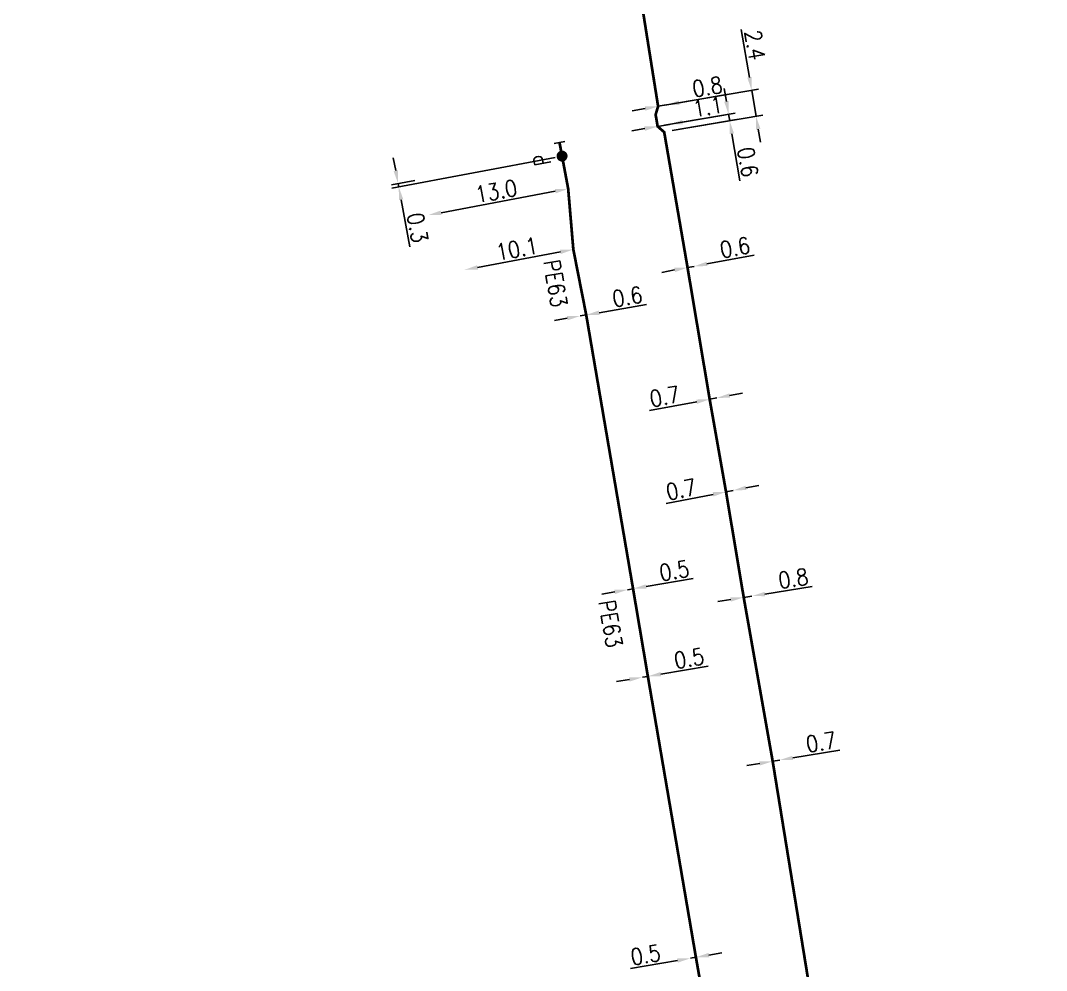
# Model space of a CAD drawing. Header units: millimetres. Extents: x 150998 to 151977, y 126997 to 128005.
# Drawn here: x 151301.9 to 151395.5, y 127695.8 to 127782.5 of the extents above; entities that cross this region are included whole.
import ezdxf
from ezdxf.enums import TextEntityAlignment as Align

# ---------------------------------------------------------------- set-up
doc = ezdxf.new("R2010")
doc.units = ezdxf.units.MM
doc.header["$PDMODE"] = 34
doc.linetypes.add('L_100_PE', pattern=[14, 10, -1.5, 1, -1.5])
doc.layers.get('0').update_dxf_attribs({"linetype": 'CONTINUOUS'})
doc.layers.get('DEFPOINTS').update_dxf_attribs({"linetype": 'CONTINUOUS'})
for name, color, linetype in [('L_140', 3, 'CONTINUOUS'), ('L_300', 7, 'CONTINUOUS'), ('L_340', 7, 'CONTINUOUS')]:
    doc.layers.add(name, color=color, linetype=linetype)
doc.styles.add('G_ROMANS', font='ROMANS.SHX', dxfattribs={"width": 0.75})
doc.styles.get("Standard").update_dxf_attribs({"font": 'romans.shx', "width": 0.85})
doc.dimstyles.get("Standard").update_dxf_attribs({"dimtxt": 1.5, "dimasz": 1.2, "dimexe": 0.625, "dimexo": 0.625, "dimgap": 0.25, "dimtad": 1, "dimdec": 1, "dimzin": 0, "dimdsep": 46, "dimtxsty": 'Standard', "dimcen": -0.5, "dimadec": 0, "dimazin": 0, "dimtfac": 1, "dimtdec": 1, "dimtmove": 0, "dimatfit": 3, "dimfxl": 0, "dimtolj": 1, "dimtzin": 0, "dimarcsym": 0})

# ---------------------------------------------------------------- blocks, each defined once
blk = doc.blocks.new('*D678')
at = {"layer": 'DEFPOINTS', "color": 0, "linetype": 'Continuous', "transparency": 16777216}
for p in [(151370.486, 127714.9), (151371.127, 127715.005), (151371.127, 127715.005)]:
    blk.add_point(p, dxfattribs=at)
at = {"layer": 'L_140', "color": 0, "linetype": 'Continuous', "lineweight": -2, "transparency": 16777216}
for p, q in [((151372.311, 127715.199), (151376.625, 127715.906)), ((151369.301, 127714.706), (151368.117, 127714.512)), ((151370.486, 127714.9), (151371.127, 127715.005))]:
    blk.add_line(p, q, dxfattribs=at)
at = {"layer": 'L_140', "color": 0, "linetype": 'Continuous', "transparency": 16777216}
for points in [[(151372.279, 127715.397), (151372.344, 127715.002), (151371.127, 127715.005)], [(151369.269, 127714.903), (151369.334, 127714.509), (151370.486, 127714.9)]]:
    blk.add_solid(points, dxfattribs=at)
at = {"layer": 'L_140', "color": 0, "linetype": 'Continuous', "transparency": 16777216, "insert": (151374.899, 127716.637), "char_height": 1.5, "attachment_point": 5, "rotation": 9.30674}
blk.add_mtext('\\A1;0.7', dxfattribs=at)
blk = doc.blocks.new('*D679')
at = {"layer": 'DEFPOINTS', "color": 0, "linetype": 'Continuous', "transparency": 16777216}
for p in [(151367.843, 127729.85), (151368.584, 127729.967), (151368.584, 127729.967)]:
    blk.add_point(p, dxfattribs=at)
at = {"layer": 'L_140', "color": 0, "linetype": 'Continuous', "lineweight": -2, "transparency": 16777216}
for p, q in [((151369.77, 127730.154), (151374.088, 127730.835)), ((151366.658, 127729.663), (151365.473, 127729.476)), ((151367.843, 127729.85), (151368.584, 127729.967))]:
    blk.add_line(p, q, dxfattribs=at)
at = {"layer": 'L_140', "color": 0, "linetype": 'Continuous', "transparency": 16777216}
for points in [[(151366.627, 127729.861), (151366.689, 127729.466), (151367.843, 127729.85)], [(151369.738, 127730.351), (151369.801, 127729.956), (151368.584, 127729.967)]]:
    blk.add_solid(points, dxfattribs=at)
at = {"layer": 'L_140', "color": 0, "linetype": 'Continuous', "transparency": 16777216, "insert": (151372.366, 127731.575), "char_height": 1.5, "attachment_point": 5, "rotation": 8.96047}
blk.add_mtext('\\A1;0.8', dxfattribs=at)
blk = doc.blocks.new('*D680')
at = {"layer": 'DEFPOINTS', "color": 0, "linetype": 'Continuous', "transparency": 16777216}
for p in [(151364.738, 127747.922), (151365.377, 127748.041), (151365.377, 127748.041)]:
    blk.add_point(p, dxfattribs=at)
at = {"layer": 'L_140', "color": 0, "linetype": 'Continuous', "lineweight": -2, "transparency": 16777216}
for p, q in [((151366.556, 127748.261), (151367.736, 127748.482)), ((151363.558, 127747.701), (151359.261, 127746.898)), ((151365.377, 127748.041), (151364.738, 127747.922))]:
    blk.add_line(p, q, dxfattribs=at)
at = {"layer": 'L_140', "color": 0, "linetype": 'Continuous', "transparency": 16777216}
for points in [[(151366.52, 127748.458), (151366.593, 127748.065), (151365.377, 127748.041)], [(151363.522, 127747.898), (151363.595, 127747.504), (151364.738, 127747.922)]]:
    blk.add_solid(points, dxfattribs=at)
at = {"layer": 'L_140', "color": 0, "linetype": 'Continuous', "transparency": 16777216, "insert": (151360.636, 127748.172), "char_height": 1.5, "attachment_point": 5, "rotation": 10.58728}
blk.add_mtext('\\A1;0.7', dxfattribs=at)
blk = doc.blocks.new('*D681')
at = {"layer": 'DEFPOINTS', "color": 0, "linetype": 'Continuous', "transparency": 16777216}
for p in [(151366.23, 127739.479), (151366.868, 127739.605), (151366.868, 127739.605)]:
    blk.add_point(p, dxfattribs=at)
at = {"layer": 'L_140', "color": 0, "linetype": 'Continuous', "lineweight": -2, "transparency": 16777216}
for p, q in [((151368.046, 127739.836), (151369.223, 127740.067)), ((151365.053, 127739.248), (151360.763, 127738.406)), ((151366.868, 127739.605), (151366.23, 127739.479))]:
    blk.add_line(p, q, dxfattribs=at)
at = {"layer": 'L_140', "color": 0, "linetype": 'Continuous', "transparency": 16777216}
for points in [[(151368.007, 127740.032), (151368.084, 127739.64), (151366.868, 127739.605)], [(151365.014, 127739.445), (151365.091, 127739.052), (151366.23, 127739.479)]]:
    blk.add_solid(points, dxfattribs=at)
at = {"layer": 'L_140', "color": 0, "linetype": 'Continuous', "transparency": 16777216, "insert": (151362.126, 127739.693), "char_height": 1.5, "attachment_point": 5, "rotation": 11.10718}
blk.add_mtext('\\A1;0.7', dxfattribs=at)
blk = doc.blocks.new('*D682')
at = {"layer": 'DEFPOINTS', "color": 0, "linetype": 'Continuous', "transparency": 16777216}
for p in [(151352.298, 127761.591), (151342.372, 127759.727), (151342.372, 127759.727)]:
    blk.add_point(p, dxfattribs=at)
at = {"layer": 'L_140', "color": 0, "linetype": 'Continuous', "lineweight": -2, "transparency": 16777216}
blk.add_line((151351.119, 127761.369), (151343.551, 127759.948), dxfattribs=at)
at = {"layer": 'L_140', "color": 0, "linetype": 'Continuous', "transparency": 16777216}
for points in [[(151351.082, 127761.566), (151351.156, 127761.173), (151352.298, 127761.591)], [(151343.514, 127760.145), (151343.588, 127759.752), (151342.372, 127759.727)]]:
    blk.add_solid(points, dxfattribs=at)
at = {"layer": 'L_140', "color": 0, "linetype": 'Continuous', "transparency": 16777216, "insert": (151347.15, 127761.641), "char_height": 1.5, "attachment_point": 5, "rotation": 10.6356}
blk.add_mtext('\\A1;10.1', dxfattribs=at)
blk = doc.blocks.new('*D683')
at = {"layer": 'DEFPOINTS', "color": 0, "linetype": 'Continuous', "transparency": 16777216}
for p in [(151351.83, 127767.121), (151339.053, 127764.722), (151339.053, 127764.722)]:
    blk.add_point(p, dxfattribs=at)
at = {"layer": 'L_140', "color": 0, "linetype": 'Continuous', "lineweight": -2, "transparency": 16777216}
blk.add_line((151350.651, 127766.899), (151340.233, 127764.943), dxfattribs=at)
at = {"layer": 'L_140', "color": 0, "linetype": 'Continuous', "transparency": 16777216}
for points in [[(151350.614, 127767.096), (151350.687, 127766.703), (151351.83, 127767.121)], [(151340.196, 127765.14), (151340.27, 127764.746), (151339.053, 127764.722)]]:
    blk.add_solid(points, dxfattribs=at)
at = {"layer": 'L_140', "color": 0, "linetype": 'Continuous', "transparency": 16777216, "insert": (151345.257, 127766.904), "char_height": 1.5, "attachment_point": 5, "rotation": 10.6356}
blk.add_mtext('\\A1;13.0', dxfattribs=at)
blk = doc.blocks.new('*D684')
at = {"layer": 'DEFPOINTS', "color": 0, "linetype": 'Continuous', "transparency": 16777216}
for p in [(151351.27, 127770.105), (151338.438, 127768), (151336.313, 127767.601)]:
    blk.add_point(p, dxfattribs=at)
at = {"layer": 'L_300', "color": 0, "linetype": 'Continuous', "lineweight": -2, "transparency": 16777216}
for p, q in [((151350.655, 127769.99), (151335.754, 127767.191)), ((151336.091, 127768.781), (151335.87, 127769.96)), ((151337.823, 127767.885), (151335.698, 127767.486)), ((151336.313, 127767.601), (151336.368, 127767.307)), ((151336.59, 127766.127), (151337.396, 127761.831))]:
    blk.add_line(p, q, dxfattribs=at)
at = {"layer": 'L_300', "color": 0, "linetype": 'Continuous', "transparency": 16777216}
for points in [[(151336.288, 127768.818), (151335.895, 127768.744), (151336.313, 127767.601)], [(151336.786, 127766.164), (151336.393, 127766.09), (151336.368, 127767.307)]]:
    blk.add_solid(points, dxfattribs=at)
at = {"layer": 'L_300', "color": 0, "linetype": 'Continuous', "transparency": 16777216, "insert": (151338.087, 127763.574), "char_height": 1.5, "attachment_point": 5, "rotation": 280.6356}
blk.add_mtext('\\A1;0.3', dxfattribs=at)
blk = doc.blocks.new('L_300_12')
at = {"color": 0, "linetype": 'Continuous', "const_width": 0.497, "flags": 128}
blk.add_lwpolyline([(-0.252, 0, 1), (0.252, 0, 1)], format="xyb", close=True, dxfattribs=at)
at = {"color": 0, "linetype": 'Continuous', "style": 'G_ROMANS', "width": 0.75}
blk.add_text('P', height=1.5, dxfattribs=at).set_placement((0, 1.85), align=Align.MIDDLE)
at = {"color": 0, "linetype": 'Continuous', "style": 'G_ROMANS', "width": 0.75, "flags": 3}
for tag, p in [('DEF_LEG', (0, -5)), ('DEF_COUP', (0, -7.5)), ('DEF_TYPE', (0, -10))]:
    blk.add_attdef(tag, text='', height=1.2, dxfattribs=at).set_placement(p, align=Align.MIDDLE)
blk = doc.blocks.new('L_340_07')
at = {"color": 0, "linetype": 'Continuous', "const_width": 0.25, "flags": 128}
blk.add_lwpolyline([(0, 0), (1.25, 0)], dxfattribs=at)
at = {"color": 0, "linetype": 'Continuous', "flags": 128}
blk.add_lwpolyline([(1.25, -0.5), (1.25, 0.5)], dxfattribs=at)
at = {"color": 0, "linetype": 'Continuous', "style": 'G_ROMANS', "width": 0.75, "flags": 3}
for tag, p in [('DEF_LEG', (0.723, -3.465)), ('DEF_COUP', (0.723, -5.965)), ('DEF_TYPE', (0.723, -8.465))]:
    blk.add_attdef(tag, text='', height=1.2, dxfattribs=at).set_placement(p, align=Align.MIDDLE)
blk = doc.blocks.new('*D685')
at = {"layer": 'DEFPOINTS', "color": 0, "linetype": 'Continuous', "transparency": 16777216}
for p in [(151352.932, 127755.525), (151352.932, 127755.525), (151353.474, 127755.618)]:
    blk.add_point(p, dxfattribs=at)
at = {"layer": 'L_140', "color": 0, "linetype": 'Continuous', "lineweight": -2, "transparency": 16777216}
for p, q in [((151354.657, 127755.821), (151358.965, 127756.561)), ((151351.749, 127755.322), (151350.567, 127755.119)), ((151352.932, 127755.525), (151353.474, 127755.618))]:
    blk.add_line(p, q, dxfattribs=at)
at = {"layer": 'L_140', "color": 0, "linetype": 'Continuous', "transparency": 16777216}
for points in [[(151354.623, 127756.018), (151354.691, 127755.624), (151353.474, 127755.618)], [(151351.716, 127755.519), (151351.783, 127755.125), (151352.932, 127755.525)]]:
    blk.add_solid(points, dxfattribs=at)
at = {"layer": 'L_140', "color": 0, "linetype": 'Continuous', "transparency": 16777216, "insert": (151357.233, 127757.278), "char_height": 1.5, "attachment_point": 5, "rotation": 9.74716}
blk.add_mtext('\\A1;0.6', dxfattribs=at)
blk = doc.blocks.new('*D686')
at = {"layer": 'DEFPOINTS', "color": 0, "linetype": 'Continuous', "transparency": 16777216}
for p in [(151357.255, 127730.552), (151357.255, 127730.552), (151357.748, 127730.636)]:
    blk.add_point(p, dxfattribs=at)
at = {"layer": 'L_140', "color": 0, "linetype": 'Continuous', "lineweight": -2, "transparency": 16777216}
for p, q in [((151358.931, 127730.837), (151363.241, 127731.568)), ((151357.255, 127730.552), (151357.748, 127730.636)), ((151356.072, 127730.351), (151354.889, 127730.151))]:
    blk.add_line(p, q, dxfattribs=at)
at = {"layer": 'L_140', "color": 0, "linetype": 'Continuous', "transparency": 16777216}
for points in [[(151356.038, 127730.549), (151356.105, 127730.154), (151357.255, 127730.552)], [(151358.897, 127731.034), (151358.964, 127730.64), (151357.748, 127730.636)]]:
    blk.add_solid(points, dxfattribs=at)
at = {"layer": 'L_140', "color": 0, "linetype": 'Continuous', "transparency": 16777216, "insert": (151361.51, 127732.289), "char_height": 1.5, "attachment_point": 5, "rotation": 9.6336}
blk.add_mtext('\\A1;0.5', dxfattribs=at)
blk = doc.blocks.new('*D687')
at = {"layer": 'DEFPOINTS', "color": 0, "linetype": 'Continuous', "transparency": 16777216}
for p in [(151358.606, 127722.561), (151358.606, 127722.561), (151359.099, 127722.644)]:
    blk.add_point(p, dxfattribs=at)
at = {"layer": 'L_140', "color": 0, "linetype": 'Continuous', "lineweight": -2, "transparency": 16777216}
for p, q in [((151360.282, 127722.841), (151364.594, 127723.561)), ((151357.422, 127722.364), (151356.238, 127722.166)), ((151358.606, 127722.561), (151359.099, 127722.644))]:
    blk.add_line(p, q, dxfattribs=at)
at = {"layer": 'L_140', "color": 0, "linetype": 'Continuous', "transparency": 16777216}
for points in [[(151360.249, 127723.038), (151360.315, 127722.644), (151359.099, 127722.644)], [(151357.389, 127722.561), (151357.455, 127722.166), (151358.606, 127722.561)]]:
    blk.add_solid(points, dxfattribs=at)
at = {"layer": 'L_140', "color": 0, "linetype": 'Continuous', "transparency": 16777216, "insert": (151362.865, 127724.286), "char_height": 1.5, "attachment_point": 5, "rotation": 9.47771}
blk.add_mtext('\\A1;0.5', dxfattribs=at)
blk = doc.blocks.new('*D688')
at = {"layer": 'DEFPOINTS', "color": 0, "linetype": 'Continuous', "transparency": 16777216}
for p in [(151362.99, 127696.928), (151362.99, 127696.928), (151363.483, 127697.013)]:
    blk.add_point(p, dxfattribs=at)
at = {"layer": 'L_140', "color": 0, "linetype": 'Continuous', "lineweight": -2, "transparency": 16777216}
for p, q in [((151361.807, 127696.724), (151357.5, 127695.98)), ((151363.483, 127697.013), (151362.99, 127696.928)), ((151364.665, 127697.217), (151365.848, 127697.421))]:
    blk.add_line(p, q, dxfattribs=at)
at = {"layer": 'L_140', "color": 0, "linetype": 'Continuous', "transparency": 16777216}
for points in [[(151361.773, 127696.921), (151361.841, 127696.527), (151362.99, 127696.928)], [(151364.631, 127697.414), (151364.699, 127697.02), (151363.483, 127697.013)]]:
    blk.add_solid(points, dxfattribs=at)
at = {"layer": 'L_140', "color": 0, "linetype": 'Continuous', "transparency": 16777216, "insert": (151358.892, 127697.235), "char_height": 1.5, "attachment_point": 5, "rotation": 9.79384}
blk.add_mtext('\\A1;0.5', dxfattribs=at)
blk = doc.blocks.new('*D689')
at = {"layer": 'DEFPOINTS', "color": 0, "linetype": 'Continuous', "transparency": 16777216}
for p in [(151362.719, 127759.939), (151363.309, 127760.049), (151363.309, 127760.049)]:
    blk.add_point(p, dxfattribs=at)
at = {"layer": 'L_140', "color": 0, "linetype": 'Continuous', "lineweight": -2, "transparency": 16777216}
for p, q in [((151364.488, 127760.269), (151368.786, 127761.069)), ((151361.539, 127759.719), (151360.359, 127759.5)), ((151362.719, 127759.939), (151363.309, 127760.049))]:
    blk.add_line(p, q, dxfattribs=at)
at = {"layer": 'L_140', "color": 0, "linetype": 'Continuous', "transparency": 16777216}
for points in [[(151364.452, 127760.465), (151364.525, 127760.072), (151363.309, 127760.049)], [(151361.502, 127759.916), (151361.576, 127759.523), (151362.719, 127759.939)]]:
    blk.add_solid(points, dxfattribs=at)
at = {"layer": 'L_140', "color": 0, "linetype": 'Continuous', "transparency": 16777216, "insert": (151367.044, 127761.762), "char_height": 1.5, "attachment_point": 5, "rotation": 10.54995}
blk.add_mtext('\\A1;0.6', dxfattribs=at)
blk = doc.blocks.new('*D693')
at = {"layer": 'DEFPOINTS', "color": 0, "linetype": 'Continuous', "transparency": 16777216}
for p in [(151360.033, 127774.647), (151368.974, 127773.739), (151360.71, 127772.327)]:
    blk.add_point(p, dxfattribs=at)
at = {"layer": 'L_140', "color": 0, "linetype": 'Continuous', "lineweight": -2, "transparency": 16777216}
for p, q in [((151368.368, 127777.288), (151367.622, 127781.657)), ((151360.649, 127774.752), (151369.186, 127776.21)), ((151368.974, 127773.739), (151368.57, 127776.105)), ((151361.326, 127772.433), (151369.59, 127773.844)), ((151369.176, 127772.556), (151369.378, 127771.373))]:
    blk.add_line(p, q, dxfattribs=at)
at = {"layer": 'L_140', "color": 0, "linetype": 'Continuous', "transparency": 16777216}
for points in [[(151368.565, 127777.321), (151368.171, 127777.254), (151368.57, 127776.105)], [(151369.374, 127772.59), (151368.979, 127772.523), (151368.974, 127773.739)]]:
    blk.add_solid(points, dxfattribs=at)
at = {"layer": 'L_140', "color": 0, "linetype": 'Continuous', "transparency": 16777216, "insert": (151368.88, 127780.232), "char_height": 1.5, "attachment_point": 5, "rotation": 279.69278}
blk.add_mtext('\\A1;2.4', dxfattribs=at)
blk = doc.blocks.new('*D694')
at = {"layer": 'DEFPOINTS', "color": 0, "linetype": 'Continuous', "transparency": 16777216}
for p in [(151359.991, 127772.813), (151366.563, 127773.327), (151360.71, 127772.328)]:
    blk.add_point(p, dxfattribs=at)
at = {"layer": 'L_140', "color": 0, "linetype": 'Continuous', "lineweight": -2, "transparency": 16777216}
for p, q in [((151366.26, 127775.102), (151366.058, 127776.284)), ((151360.607, 127772.919), (151367.078, 127774.024)), ((151366.462, 127773.919), (151366.563, 127773.327)), ((151361.326, 127772.433), (151367.179, 127773.432)), ((151366.765, 127772.144), (151367.501, 127767.835))]:
    blk.add_line(p, q, dxfattribs=at)
at = {"layer": 'L_140', "color": 0, "linetype": 'Continuous', "transparency": 16777216}
for points in [[(151366.457, 127775.135), (151366.063, 127775.068), (151366.462, 127773.919)], [(151366.962, 127772.178), (151366.568, 127772.111), (151366.563, 127773.327)]]:
    blk.add_solid(points, dxfattribs=at)
at = {"layer": 'L_140', "color": 0, "linetype": 'Continuous', "transparency": 16777216, "insert": (151368.22, 127769.567), "char_height": 1.5, "attachment_point": 5, "rotation": 279.69278}
blk.add_mtext('\\A1;0.6', dxfattribs=at)
blk = doc.blocks.new('*D695')
at = {"layer": 'DEFPOINTS', "color": 0, "linetype": 'Continuous', "transparency": 16777216}
for p in [(151359.991, 127772.813), (151361.075, 127772.999), (151361.075, 127772.999)]:
    blk.add_point(p, dxfattribs=at)
at = {"layer": 'L_140', "color": 0, "linetype": 'Continuous', "lineweight": -2, "transparency": 16777216}
for p, q in [((151362.258, 127773.201), (151366.029, 127773.845)), ((151358.808, 127772.611), (151357.625, 127772.409)), ((151359.991, 127772.813), (151361.075, 127772.999))]:
    blk.add_line(p, q, dxfattribs=at)
at = {"layer": 'L_140', "color": 0, "linetype": 'Continuous', "transparency": 16777216}
for points in [[(151358.775, 127772.809), (151358.842, 127772.414), (151359.991, 127772.813)], [(151362.225, 127773.398), (151362.292, 127773.004), (151361.075, 127772.999)]]:
    blk.add_solid(points, dxfattribs=at)
at = {"layer": 'L_140', "color": 0, "linetype": 'Continuous', "transparency": 16777216, "insert": (151364.567, 127774.609), "char_height": 1.5, "attachment_point": 5, "rotation": 9.69278}
blk.add_mtext('\\A1;1.1', dxfattribs=at)
blk = doc.blocks.new('*D696')
at = {"layer": 'DEFPOINTS', "color": 0, "linetype": 'Continuous', "transparency": 16777216}
for p in [(151360.033, 127774.647), (151360.033, 127774.647), (151360.772, 127774.773)]:
    blk.add_point(p, dxfattribs=at)
at = {"layer": 'L_140', "color": 0, "linetype": 'Continuous', "lineweight": -2, "transparency": 16777216}
for p, q in [((151361.955, 127774.975), (151366.264, 127775.711)), ((151358.85, 127774.445), (151357.667, 127774.243)), ((151360.033, 127774.647), (151360.772, 127774.773))]:
    blk.add_line(p, q, dxfattribs=at)
at = {"layer": 'L_140', "color": 0, "linetype": 'Continuous', "transparency": 16777216}
for points in [[(151358.816, 127774.642), (151358.884, 127774.247), (151360.033, 127774.647)], [(151361.922, 127775.172), (151361.989, 127774.778), (151360.772, 127774.773)]]:
    blk.add_solid(points, dxfattribs=at)
at = {"layer": 'L_140', "color": 0, "linetype": 'Continuous', "transparency": 16777216, "insert": (151364.533, 127776.43), "char_height": 1.5, "attachment_point": 5, "rotation": 9.69278}
blk.add_mtext('\\A1;0.8', dxfattribs=at)

msp = doc.modelspace()

# ---------------------------------------------------------------- linework, layer by layer
at = {"layer": 'L_140', "linetype": 'L_100_PE', "const_width": 0.25, "flags": 128}
for points in [[(151492.545, 127666.149), (151486.256, 127665.006), (151459.179, 127661.021), (151456.393, 127660.587), (151452.445, 127659.836), (151451.802, 127659.731), (151440.865, 127658.013), (151430.649, 127656.052), (151417.903, 127654.345), (151404.968, 127652.346), (151397.629, 127651.195), (151384.82, 127649.145), (151383.973, 127649.05), (151381.566, 127650.234), (151380.985, 127650.732), (151380.57, 127652.61), (151380.488, 127652.979), (151380.455, 127653.559), (151380.384, 127654.301), (151379.93, 127659.071), (151379.07, 127663.479), (151379.07, 127663.479), (151378.271, 127669.061), (151375.669, 127684.569), (151373.862, 127694.119), (151370.486, 127714.9), (151367.843, 127729.85), (151366.23, 127739.479), (151364.738, 127747.922), (151362.719, 127759.939), (151360.589, 127772.293), (151359.991, 127772.813), (151359.807, 127773.887), (151360.033, 127774.647), (151357.251, 127792.12), (151354.34, 127809.168), (151353.577, 127812.981), (151350.386, 127832.095), (151349.955, 127832.546), (151349.818, 127833.365), (151350.111, 127833.945), (151347.972, 127846.198), (151347.972, 127846.198), (151348.586, 127846.81), (151348.416, 127847.818)], [(151351.27, 127770.105), (151351.83, 127767.121), (151352.298, 127761.591), (151353.474, 127755.618), (151357.748, 127730.636), (151359.099, 127722.644), (151363.483, 127697.013), (151366.287, 127681.06), (151369.528, 127662.017), (151369.528, 127662.017), (151370.487, 127657.943), (151371.458, 127652.381), (151371.525, 127652), (151371.714, 127649.11), (151369.671, 127646.541), (151360.994, 127645.121), (151353.402, 127643.967), (151326.873, 127639.803), (151318.008, 127638.379), (151305.382, 127636.377), (151302.006, 127635.818), (151303.538, 127626.808), (151303.538, 127626.808)]]:
    msp.add_lwpolyline(points, dxfattribs=at)

# ---------------------------------------------------------------- block references
at = {"layer": 'L_300', "rotation": 100.6355991988118}
msp.add_blockref('L_300_12', (151351.27, 127770.105), dxfattribs=at)
at = {"layer": 'L_340', "rotation": 100.6355991988118}
msp.add_blockref('L_340_07', (151351.27, 127770.105), dxfattribs=at)

# ---------------------------------------------------------------- texts
at = {"layer": 'L_140', "linetype": 'Continuous', "width": 0.85}
msp.add_text('PE63', height=1.5, rotation=279.70713, dxfattribs=at).set_placement((151349.562, 127760.524))
at = {"layer": 'L_140', "linetype": 'L_100_PE', "width": 0.85}
msp.add_text('PE63', height=1.5, rotation=279.59528, dxfattribs=at).set_placement((151354.604, 127729.471))

# ---------------------------------------------------------------- dimensions: what is measured, and where the dimension line sits
at = {"layer": 'L_140', "linetype": 'Continuous'}
for base, p1, p2, angle, picture, middle in [((151368.974, 127773.739), (151360.033, 127774.647), (151360.71, 127772.327), 99.69278, '*D693', (151367.894, 127780.064)), ((151360.033, 127774.6467), (151360.7723, 127774.773), (151360.033, 127774.6467), 9.69278, '*D696', (151364.7011, 127775.444)), ((151366.563, 127773.327), (151359.991, 127772.813), (151360.71, 127772.327), 99.69278, '*D694', (151367.234, 127769.398)), ((151361.075, 127772.999), (151359.991, 127772.813), (151361.075, 127772.999), 189.69278, '*D695', (151364.735, 127773.624)), ((151339.053, 127764.722), (151351.83, 127767.121), (151339.053, 127764.722), 10.6356, '*D683', (151345.442, 127765.921)), ((151342.372, 127759.727), (151352.298, 127761.591), (151342.372, 127759.727), 10.6356, '*D682', (151347.335, 127760.659)), ((151363.309, 127760.049), (151362.719, 127759.939), (151363.309, 127760.049), 190.54995, '*D689', (151367.227, 127760.779)), ((151352.9321, 127755.525), (151353.4742, 127755.6181), (151352.9321, 127755.525), 9.74716, '*D685', (151357.4023, 127756.2929)), ((151365.377, 127748.041), (151364.738, 127747.922), (151365.377, 127748.041), 190.58728, '*D680', (151360.82, 127747.189)), ((151366.868, 127739.6047), (151366.2302, 127739.4795), (151366.868, 127739.6047), 191.10718, '*D681', (151362.3191, 127738.7117)), ((151357.255, 127730.552), (151357.748, 127730.636), (151357.255, 127730.552), 9.6336, '*D686', (151361.677, 127731.303)), ((151368.584, 127729.967), (151367.843, 127729.85), (151368.584, 127729.967), 188.96047, '*D679', (151372.521, 127730.588)), ((151358.606, 127722.561), (151359.099, 127722.644), (151358.606, 127722.561), 9.47771, '*D687', (151363.03, 127723.3)), ((151371.127, 127715.0053), (151370.485556, 127714.900182), (151371.127, 127715.0053), 189.306739, '*D678', (151375.060249, 127715.649869)), ((151362.99, 127696.928), (151363.483, 127697.013), (151362.99, 127696.928), 9.79384, '*D688', (151359.062, 127696.25))]:
    dim = msp.add_linear_dim(base=base, p1=p1, p2=p2, angle=angle, dimstyle='Standard', dxfattribs=at)
    dim.commit()
    dim.dimension.update_dxf_attribs({"geometry": picture, "text_midpoint": middle, "dimtype": 160})
at = {"layer": 'L_300', "linetype": 'Continuous'}
dim = msp.add_linear_dim(base=(151336.313, 127767.601), p1=(151351.27, 127770.105), p2=(151338.438, 127768), angle=280.6356, dimstyle='Standard', dxfattribs=at)
dim.commit()
dim.dimension.update_dxf_attribs({"geometry": '*D684', "text_midpoint": (151337.104, 127763.389), "dimtype": 160})

doc.saveas('drawing.dxf')
